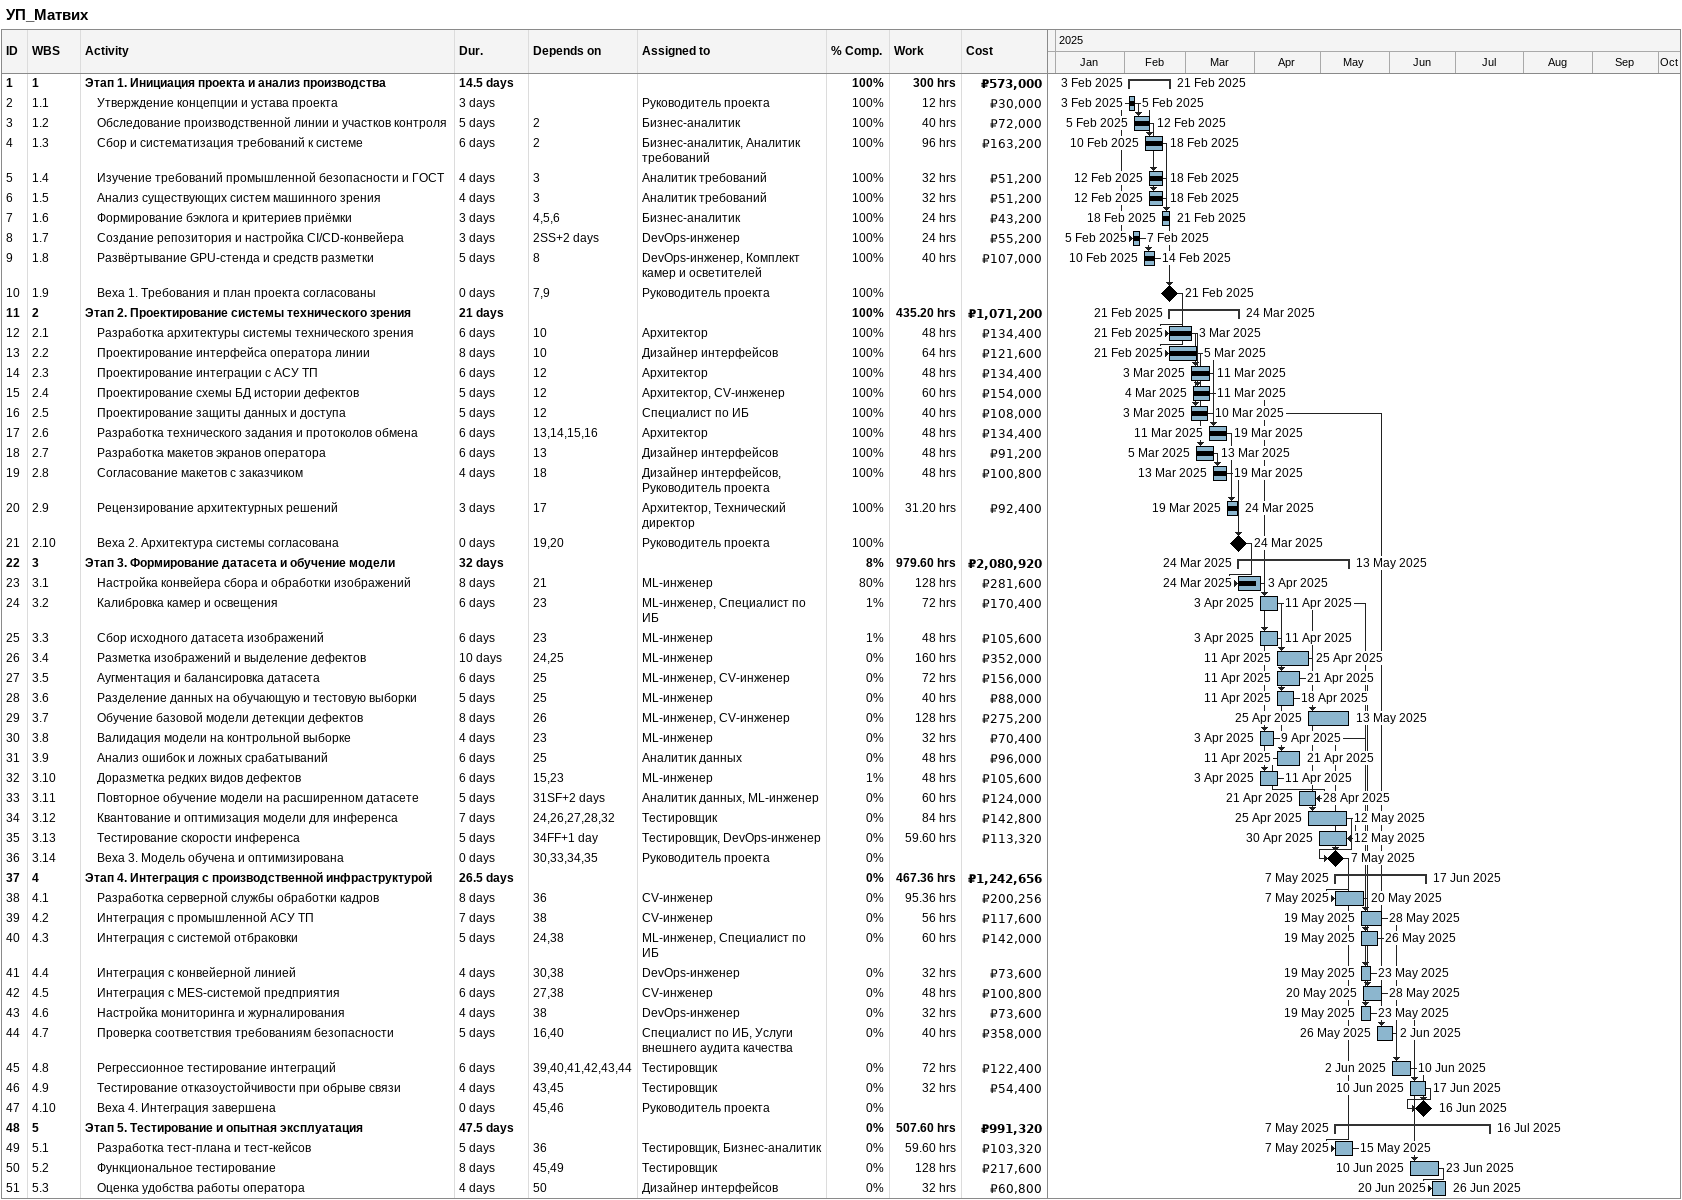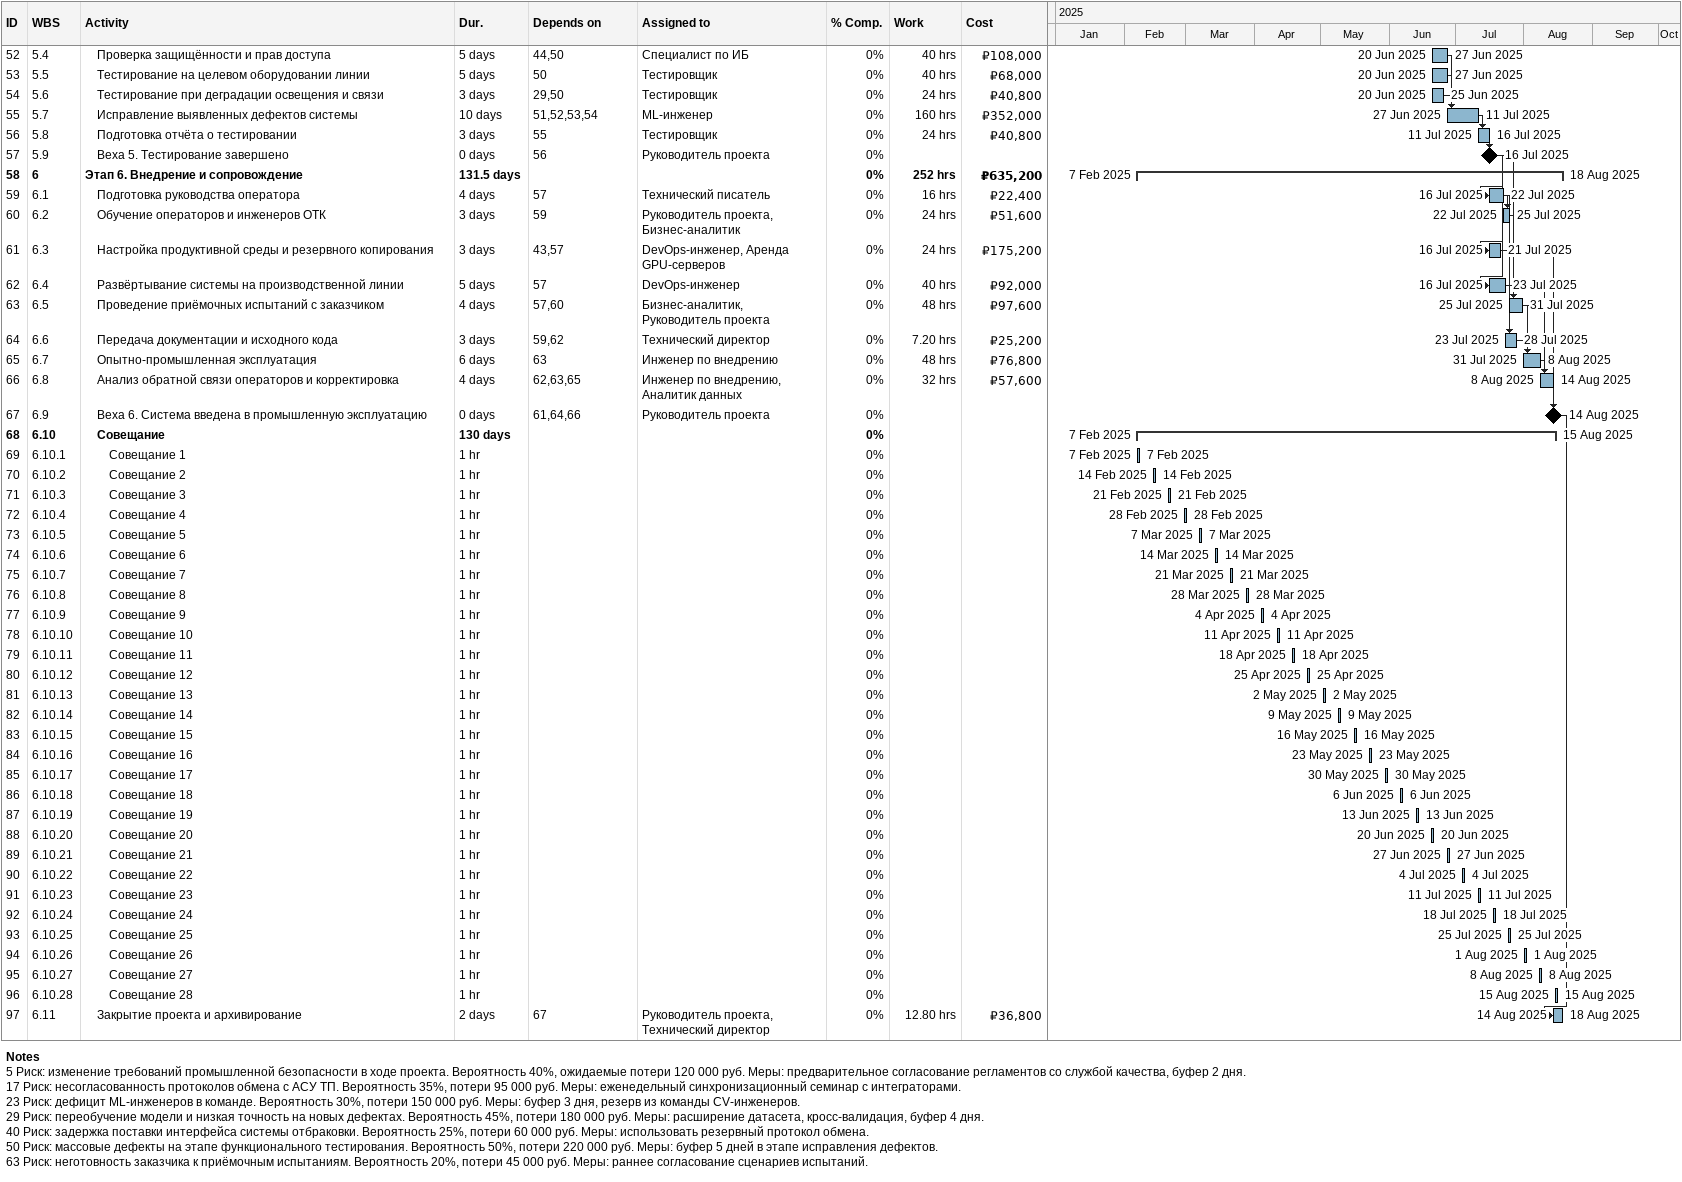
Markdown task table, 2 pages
УП_Матвих

| ID | WBS | Task | Duration | Start | Finish | Predecessors | Resources | % complete | Work (h) | Cost (₽) |
|---|---|---|---|---|---|---|---|---|---|---|
| 1 | 1 | **Этап 1. Инициация проекта и анализ производства** | 14.5d | 2025-02-03 | 2025-02-21 |  |  | 100 | 300 | 573000 |
| 2 | 1.1 | Утверждение концепции и устава проекта | 3d | 2025-02-03 | 2025-02-05 |  | Руководитель проекта | 100 | 12 | 30000 |
| 3 | 1.2 | Обследование производственной линии и участков контроля | 5d | 2025-02-05 | 2025-02-12 | 2 | Бизнес-аналитик | 100 | 40 | 72000 |
| 4 | 1.3 | Сбор и систематизация требований к системе | 6d | 2025-02-10 | 2025-02-18 | 2 | Бизнес-аналитик, Аналитик требований | 100 | 96 | 163200 |
| 5 | 1.4 | Изучение требований промышленной безопасности и ГОСТ | 4d | 2025-02-12 | 2025-02-18 | 3 | Аналитик требований | 100 | 32 | 51200 |
| 6 | 1.5 | Анализ существующих систем машинного зрения | 4d | 2025-02-12 | 2025-02-18 | 3 | Аналитик требований | 100 | 32 | 51200 |
| 7 | 1.6 | Формирование бэклога и критериев приёмки | 3d | 2025-02-18 | 2025-02-21 | 4, 5, 6 | Бизнес-аналитик | 100 | 24 | 43200 |
| 8 | 1.7 | Создание репозитория и настройка CI/CD-конвейера | 3d | 2025-02-05 | 2025-02-07 | 2SS+2d | DevOps-инженер | 100 | 24 | 55200 |
| 9 | 1.8 | Развёртывание GPU-стенда и средств разметки | 5d | 2025-02-10 | 2025-02-14 | 8 | DevOps-инженер, Комплект камер и осветителей | 100 | 40 | 107000 |
| 10 | 1.9 | Веха 1. Требования и план проекта согласованы | 0d | 2025-02-21 | 2025-02-21 | 7, 9 | Руководитель проекта | 100 |  |  |
| 11 | 2 | **Этап 2. Проектирование системы технического зрения** | 21d | 2025-02-21 | 2025-03-24 |  |  | 100 | 435.20 | 1071200 |
| 12 | 2.1 | Разработка архитектуры системы технического зрения | 6d | 2025-02-21 | 2025-03-03 | 10 | Архитектор | 100 | 48 | 134400 |
| 13 | 2.2 | Проектирование интерфейса оператора линии | 8d | 2025-02-21 | 2025-03-05 | 10 | Дизайнер интерфейсов | 100 | 64 | 121600 |
| 14 | 2.3 | Проектирование интеграции с АСУ ТП | 6d | 2025-03-03 | 2025-03-11 | 12 | Архитектор | 100 | 48 | 134400 |
| 15 | 2.4 | Проектирование схемы БД истории дефектов | 5d | 2025-03-04 | 2025-03-11 | 12 | Архитектор, CV-инженер | 100 | 60 | 154000 |
| 16 | 2.5 | Проектирование защиты данных и доступа | 5d | 2025-03-03 | 2025-03-10 | 12 | Специалист по ИБ | 100 | 40 | 108000 |
| 17 | 2.6 | Разработка технического задания и протоколов обмена | 6d | 2025-03-11 | 2025-03-19 | 13, 14, 15, 16 | Архитектор | 100 | 48 | 134400 |
| 18 | 2.7 | Разработка макетов экранов оператора | 6d | 2025-03-05 | 2025-03-13 | 13 | Дизайнер интерфейсов | 100 | 48 | 91200 |
| 19 | 2.8 | Согласование макетов с заказчиком | 4d | 2025-03-13 | 2025-03-19 | 18 | Дизайнер интерфейсов, Руководитель проекта | 100 | 48 | 100800 |
| 20 | 2.9 | Рецензирование архитектурных решений | 3d | 2025-03-19 | 2025-03-24 | 17 | Архитектор, Технический директор | 100 | 31.20 | 92400 |
| 21 | 2.10 | Веха 2. Архитектура системы согласована | 0d | 2025-03-24 | 2025-03-24 | 19, 20 | Руководитель проекта | 100 |  |  |
| 22 | 3 | **Этап 3. Формирование датасета и обучение модели** | 32d | 2025-03-24 | 2025-05-13 |  |  | 8 | 979.60 | 2080920 |
| 23 | 3.1 | Настройка конвейера сбора и обработки изображений | 8d | 2025-03-24 | 2025-04-03 | 21 | ML-инженер | 80 | 128 | 281600 |
| 24 | 3.2 | Калибровка камер и освещения | 6d | 2025-04-03 | 2025-04-11 | 23 | ML-инженер, Специалист по ИБ | 1 | 72 | 170400 |
| 25 | 3.3 | Сбор исходного датасета изображений | 6d | 2025-04-03 | 2025-04-11 | 23 | ML-инженер | 1 | 48 | 105600 |
| 26 | 3.4 | Разметка изображений и выделение дефектов | 10d | 2025-04-11 | 2025-04-25 | 24, 25 | ML-инженер | 0 | 160 | 352000 |
| 27 | 3.5 | Аугментация и балансировка датасета | 6d | 2025-04-11 | 2025-04-21 | 25 | ML-инженер, CV-инженер | 0 | 72 | 156000 |
| 28 | 3.6 | Разделение данных на обучающую и тестовую выборки | 5d | 2025-04-11 | 2025-04-18 | 25 | ML-инженер | 0 | 40 | 88000 |
| 29 | 3.7 | Обучение базовой модели детекции дефектов | 8d | 2025-04-25 | 2025-05-13 | 26 | ML-инженер, CV-инженер | 0 | 128 | 275200 |
| 30 | 3.8 | Валидация модели на контрольной выборке | 4d | 2025-04-03 | 2025-04-09 | 23 | ML-инженер | 0 | 32 | 70400 |
| 31 | 3.9 | Анализ ошибок и ложных срабатываний | 6d | 2025-04-11 | 2025-04-21 | 25 | Аналитик данных | 0 | 48 | 96000 |
| 32 | 3.10 | Доразметка редких видов дефектов | 6d | 2025-04-03 | 2025-04-11 | 15, 23 | ML-инженер | 1 | 48 | 105600 |
| 33 | 3.11 | Повторное обучение модели на расширенном датасете | 5d | 2025-04-21 | 2025-04-28 | 31SF+2d | Аналитик данных, ML-инженер | 0 | 60 | 124000 |
| 34 | 3.12 | Квантование и оптимизация модели для инференса | 7d | 2025-04-25 | 2025-05-12 | 24, 26, 27, 28, 32 | Тестировщик | 0 | 84 | 142800 |
| 35 | 3.13 | Тестирование скорости инференса | 5d | 2025-04-30 | 2025-05-12 | 34FF+1d | Тестировщик, DevOps-инженер | 0 | 59.60 | 113320 |
| 36 | 3.14 | Веха 3. Модель обучена и оптимизирована | 0d | 2025-05-07 | 2025-05-07 | 30, 33, 34, 35 | Руководитель проекта | 0 |  |  |
| 37 | 4 | **Этап 4. Интеграция с производственной инфраструктурой** | 26.5d | 2025-05-07 | 2025-06-17 |  |  | 0 | 467.36 | 1242656 |
| 38 | 4.1 | Разработка серверной службы обработки кадров | 8d | 2025-05-07 | 2025-05-20 | 36 | CV-инженер | 0 | 95.36 | 200256 |
| 39 | 4.2 | Интеграция с промышленной АСУ ТП | 7d | 2025-05-19 | 2025-05-28 | 38 | CV-инженер | 0 | 56 | 117600 |
| 40 | 4.3 | Интеграция с системой отбраковки | 5d | 2025-05-19 | 2025-05-26 | 24, 38 | ML-инженер, Специалист по ИБ | 0 | 60 | 142000 |
| 41 | 4.4 | Интеграция с конвейерной линией | 4d | 2025-05-19 | 2025-05-23 | 30, 38 | DevOps-инженер | 0 | 32 | 73600 |
| 42 | 4.5 | Интеграция с MES-системой предприятия | 6d | 2025-05-20 | 2025-05-28 | 27, 38 | CV-инженер | 0 | 48 | 100800 |
| 43 | 4.6 | Настройка мониторинга и журналирования | 4d | 2025-05-19 | 2025-05-23 | 38 | DevOps-инженер | 0 | 32 | 73600 |
| 44 | 4.7 | Проверка соответствия требованиям безопасности | 5d | 2025-05-26 | 2025-06-02 | 16, 40 | Специалист по ИБ, Услуги внешнего аудита качества | 0 | 40 | 358000 |
| 45 | 4.8 | Регрессионное тестирование интеграций | 6d | 2025-06-02 | 2025-06-10 | 39, 40, 41, 42, 43, 44 | Тестировщик | 0 | 72 | 122400 |
| 46 | 4.9 | Тестирование отказоустойчивости при обрыве связи | 4d | 2025-06-10 | 2025-06-17 | 43, 45 | Тестировщик | 0 | 32 | 54400 |
| 47 | 4.10 | Веха 4. Интеграция завершена | 0d | 2025-06-16 | 2025-06-16 | 45, 46 | Руководитель проекта | 0 |  |  |
| 48 | 5 | **Этап 5. Тестирование и опытная эксплуатация** | 47.5d | 2025-05-07 | 2025-07-16 |  |  | 0 | 507.60 | 991320 |
| 49 | 5.1 | Разработка тест-плана и тест-кейсов | 5d | 2025-05-07 | 2025-05-15 | 36 | Тестировщик, Бизнес-аналитик | 0 | 59.60 | 103320 |
| 50 | 5.2 | Функциональное тестирование | 8d | 2025-06-10 | 2025-06-23 | 45, 49 | Тестировщик | 0 | 128 | 217600 |
| 51 | 5.3 | Оценка удобства работы оператора | 4d | 2025-06-20 | 2025-06-26 | 50 | Дизайнер интерфейсов | 0 | 32 | 60800 |
| 52 | 5.4 | Проверка защищённости и прав доступа | 5d | 2025-06-20 | 2025-06-27 | 44, 50 | Специалист по ИБ | 0 | 40 | 108000 |
| 53 | 5.5 | Тестирование на целевом оборудовании линии | 5d | 2025-06-20 | 2025-06-27 | 50 | Тестировщик | 0 | 40 | 68000 |
| 54 | 5.6 | Тестирование при деградации освещения и связи | 3d | 2025-06-20 | 2025-06-25 | 29, 50 | Тестировщик | 0 | 24 | 40800 |
| 55 | 5.7 | Исправление выявленных дефектов системы | 10d | 2025-06-27 | 2025-07-11 | 51, 52, 53, 54 | ML-инженер | 0 | 160 | 352000 |
| 56 | 5.8 | Подготовка отчёта о тестировании | 3d | 2025-07-11 | 2025-07-16 | 55 | Тестировщик | 0 | 24 | 40800 |
| 57 | 5.9 | Веха 5. Тестирование завершено | 0d | 2025-07-16 | 2025-07-16 | 56 | Руководитель проекта | 0 |  |  |
| 58 | 6 | **Этап 6. Внедрение и сопровождение** | 131.5d | 2025-02-07 | 2025-08-18 |  |  | 0 | 252 | 635200 |
| 59 | 6.1 | Подготовка руководства оператора | 4d | 2025-07-16 | 2025-07-22 | 57 | Технический писатель | 0 | 16 | 22400 |
| 60 | 6.2 | Обучение операторов и инженеров ОТК | 3d | 2025-07-22 | 2025-07-25 | 59 | Руководитель проекта, Бизнес-аналитик | 0 | 24 | 51600 |
| 61 | 6.3 | Настройка продуктивной среды и резервного копирования | 3d | 2025-07-16 | 2025-07-21 | 43, 57 | DevOps-инженер, Аренда GPU-серверов | 0 | 24 | 175200 |
| 62 | 6.4 | Развёртывание системы на производственной линии | 5d | 2025-07-16 | 2025-07-23 | 57 | DevOps-инженер | 0 | 40 | 92000 |
| 63 | 6.5 | Проведение приёмочных испытаний с заказчиком | 4d | 2025-07-25 | 2025-07-31 | 57, 60 | Бизнес-аналитик, Руководитель проекта | 0 | 48 | 97600 |
| 64 | 6.6 | Передача документации и исходного кода | 3d | 2025-07-23 | 2025-07-28 | 59, 62 | Технический директор | 0 | 7.20 | 25200 |
| 65 | 6.7 | Опытно-промышленная эксплуатация | 6d | 2025-07-31 | 2025-08-08 | 63 | Инженер по внедрению | 0 | 48 | 76800 |
| 66 | 6.8 | Анализ обратной связи операторов и корректировка | 4d | 2025-08-08 | 2025-08-14 | 62, 63, 65 | Инженер по внедрению, Аналитик данных | 0 | 32 | 57600 |
| 67 | 6.9 | Веха 6. Система введена в промышленную эксплуатацию | 0d | 2025-08-14 | 2025-08-14 | 61, 64, 66 | Руководитель проекта | 0 |  |  |
| 68 | 6.10 | **Совещание** | 130d | 2025-02-07 | 2025-08-15 |  |  | 0 |  |  |
| 69 | 6.10.1 | Совещание 1 | 1h | 2025-02-07 | 2025-02-07 |  |  | 0 |  |  |
| 70 | 6.10.2 | Совещание 2 | 1h | 2025-02-14 | 2025-02-14 |  |  | 0 |  |  |
| 71 | 6.10.3 | Совещание 3 | 1h | 2025-02-21 | 2025-02-21 |  |  | 0 |  |  |
| 72 | 6.10.4 | Совещание 4 | 1h | 2025-02-28 | 2025-02-28 |  |  | 0 |  |  |
| 73 | 6.10.5 | Совещание 5 | 1h | 2025-03-07 | 2025-03-07 |  |  | 0 |  |  |
| 74 | 6.10.6 | Совещание 6 | 1h | 2025-03-14 | 2025-03-14 |  |  | 0 |  |  |
| 75 | 6.10.7 | Совещание 7 | 1h | 2025-03-21 | 2025-03-21 |  |  | 0 |  |  |
| 76 | 6.10.8 | Совещание 8 | 1h | 2025-03-28 | 2025-03-28 |  |  | 0 |  |  |
| 77 | 6.10.9 | Совещание 9 | 1h | 2025-04-04 | 2025-04-04 |  |  | 0 |  |  |
| 78 | 6.10.10 | Совещание 10 | 1h | 2025-04-11 | 2025-04-11 |  |  | 0 |  |  |
| 79 | 6.10.11 | Совещание 11 | 1h | 2025-04-18 | 2025-04-18 |  |  | 0 |  |  |
| 80 | 6.10.12 | Совещание 12 | 1h | 2025-04-25 | 2025-04-25 |  |  | 0 |  |  |
| 81 | 6.10.13 | Совещание 13 | 1h | 2025-05-02 | 2025-05-02 |  |  | 0 |  |  |
| 82 | 6.10.14 | Совещание 14 | 1h | 2025-05-09 | 2025-05-09 |  |  | 0 |  |  |
| 83 | 6.10.15 | Совещание 15 | 1h | 2025-05-16 | 2025-05-16 |  |  | 0 |  |  |
| 84 | 6.10.16 | Совещание 16 | 1h | 2025-05-23 | 2025-05-23 |  |  | 0 |  |  |
| 85 | 6.10.17 | Совещание 17 | 1h | 2025-05-30 | 2025-05-30 |  |  | 0 |  |  |
| 86 | 6.10.18 | Совещание 18 | 1h | 2025-06-06 | 2025-06-06 |  |  | 0 |  |  |
| 87 | 6.10.19 | Совещание 19 | 1h | 2025-06-13 | 2025-06-13 |  |  | 0 |  |  |
| 88 | 6.10.20 | Совещание 20 | 1h | 2025-06-20 | 2025-06-20 |  |  | 0 |  |  |
| 89 | 6.10.21 | Совещание 21 | 1h | 2025-06-27 | 2025-06-27 |  |  | 0 |  |  |
| 90 | 6.10.22 | Совещание 22 | 1h | 2025-07-04 | 2025-07-04 |  |  | 0 |  |  |
| 91 | 6.10.23 | Совещание 23 | 1h | 2025-07-11 | 2025-07-11 |  |  | 0 |  |  |
| 92 | 6.10.24 | Совещание 24 | 1h | 2025-07-18 | 2025-07-18 |  |  | 0 |  |  |
| 93 | 6.10.25 | Совещание 25 | 1h | 2025-07-25 | 2025-07-25 |  |  | 0 |  |  |
| 94 | 6.10.26 | Совещание 26 | 1h | 2025-08-01 | 2025-08-01 |  |  | 0 |  |  |
| 95 | 6.10.27 | Совещание 27 | 1h | 2025-08-08 | 2025-08-08 |  |  | 0 |  |  |
| 96 | 6.10.28 | Совещание 28 | 1h | 2025-08-15 | 2025-08-15 |  |  | 0 |  |  |
| 97 | 6.11 | Закрытие проекта и архивирование | 2d | 2025-08-14 | 2025-08-18 | 67 | Руководитель проекта, Технический директор | 0 | 12.80 | 36800 |

Notes
- 5: Риск: изменение требований промышленной безопасности в ходе проекта. Вероятность 40%, ожидаемые потери 120 000 руб. Меры: предварительное согласование регламентов со службой качества, буфер 2 дня.
- 17: Риск: несогласованность протоколов обмена с АСУ ТП. Вероятность 35%, потери 95 000 руб. Меры: еженедельный синхронизационный семинар с интеграторами.
- 23: Риск: дефицит ML-инженеров в команде. Вероятность 30%, потери 150 000 руб. Меры: буфер 3 дня, резерв из команды CV-инженеров.
- 29: Риск: переобучение модели и низкая точность на новых дефектах. Вероятность 45%, потери 180 000 руб. Меры: расширение датасета, кросс-валидация, буфер 4 дня.
- 40: Риск: задержка поставки интерфейса системы отбраковки. Вероятность 25%, потери 60 000 руб. Меры: использовать резервный протокол обмена.
- 50: Риск: массовые дефекты на этапе функционального тестирования. Вероятность 50%, потери 220 000 руб. Меры: буфер 5 дней в этапе исправления дефектов.
- 63: Риск: неготовность заказчика к приёмочным испытаниям. Вероятность 20%, потери 45 000 руб. Меры: раннее согласование сценариев испытаний.
